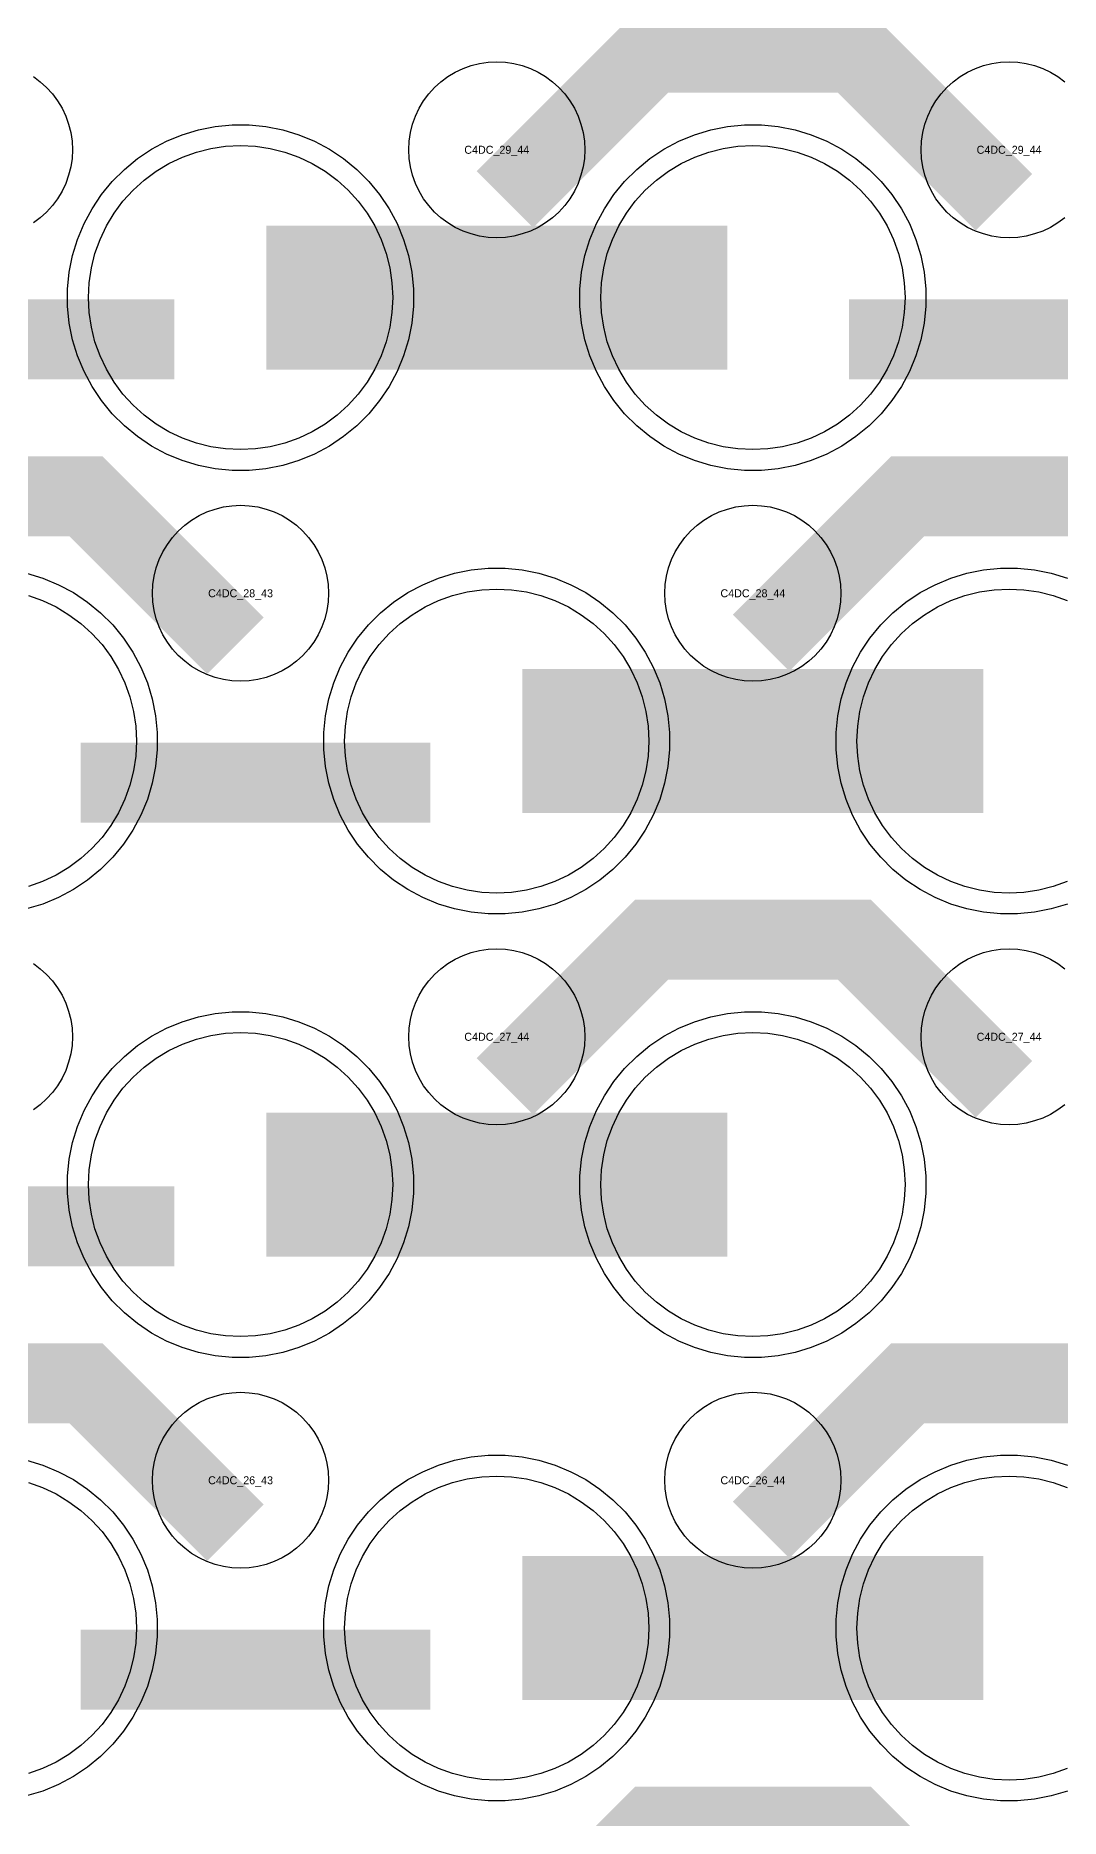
# Model space of a CAD drawing. Extents: x -11880 to 11880, y -14992 to 14992.
# Drawn here: x 1936 to 2256, y -11296 to -10739 of the extents above; entities that cross this region are included whole.
import ezdxf
from ezdxf.enums import TextEntityAlignment as Align

# ---------------------------------------------------------------- set-up
doc = ezdxf.new("R2010")
doc.units = 0
doc.header["$MEASUREMENT"] = 0
for name, color, linetype in [('GDS_775_DT_237', 138, 'CONTINUOUS'), ('RDL1_FS', 34, 'CONTINUOUS'), ('RDL_BS', 160, 'CONTINUOUS')]:
    doc.layers.add(name, color=color, linetype=linetype)

msp = doc.modelspace()

# ---------------------------------------------------------------- linework, layer by layer
at = {"layer": 'RDL1_FS'}
for points in [[(2000, -10868.714), (1995.343, -10868.485), (1990.732, -10867.801), (1986.209, -10866.669), (1981.819, -10865.097), (1977.605, -10863.105), (1973.605, -10860.707), (1969.86, -10857.929), (1966.406, -10854.799), (1963.276, -10851.345), (1960.498, -10847.6), (1958.1, -10843.6), (1956.108, -10839.386), (1954.536, -10834.996), (1953.404, -10830.473), (1952.72, -10825.862), (1952.491, -10821.205), (1952.72, -10816.548), (1953.404, -10811.937), (1954.536, -10807.414), (1956.108, -10803.024), (1958.1, -10798.81), (1960.498, -10794.81), (1963.276, -10791.065), (1966.406, -10787.611), (1969.86, -10784.481), (1973.605, -10781.703), (1977.605, -10779.305), (1981.819, -10777.313), (1986.209, -10775.741), (1990.732, -10774.609), (1995.343, -10773.925), (2000, -10773.696), (2004.657, -10773.925), (2009.268, -10774.609), (2013.791, -10775.741), (2018.181, -10777.313), (2022.395, -10779.305), (2026.395, -10781.703), (2030.14, -10784.481), (2033.594, -10787.611), (2036.724, -10791.065), (2039.502, -10794.81), (2041.9, -10798.81), (2043.892, -10803.024), (2045.464, -10807.414), (2046.596, -10811.937), (2047.28, -10816.548), (2047.509, -10821.205), (2047.28, -10825.862), (2046.596, -10830.473), (2045.464, -10834.996), (2043.892, -10839.386), (2041.9, -10843.6), (2039.502, -10847.6), (2036.724, -10851.345), (2033.594, -10854.799), (2030.14, -10857.929), (2026.395, -10860.707), (2022.395, -10863.105), (2018.181, -10865.097), (2013.791, -10866.669), (2009.268, -10867.801), (2004.657, -10868.485)], [(2160, -10868.714), (2155.343, -10868.485), (2150.732, -10867.801), (2146.209, -10866.669), (2141.819, -10865.097), (2137.605, -10863.105), (2133.605, -10860.707), (2129.86, -10857.929), (2126.406, -10854.799), (2123.276, -10851.345), (2120.498, -10847.6), (2118.1, -10843.6), (2116.108, -10839.386), (2114.536, -10834.996), (2113.404, -10830.473), (2112.72, -10825.862), (2112.491, -10821.205), (2112.72, -10816.548), (2113.404, -10811.937), (2114.536, -10807.414), (2116.108, -10803.024), (2118.1, -10798.81), (2120.498, -10794.81), (2123.276, -10791.065), (2126.406, -10787.611), (2129.86, -10784.481), (2133.605, -10781.703), (2137.605, -10779.305), (2141.819, -10777.313), (2146.209, -10775.741), (2150.732, -10774.609), (2155.343, -10773.925), (2160, -10773.696), (2164.657, -10773.925), (2169.268, -10774.609), (2173.791, -10775.741), (2178.181, -10777.313), (2182.395, -10779.305), (2186.395, -10781.703), (2190.14, -10784.481), (2193.594, -10787.611), (2196.724, -10791.065), (2199.502, -10794.81), (2201.9, -10798.81), (2203.892, -10803.024), (2205.464, -10807.414), (2206.596, -10811.937), (2207.28, -10816.548), (2207.509, -10821.205), (2207.28, -10825.862), (2206.596, -10830.473), (2205.464, -10834.996), (2203.892, -10839.386), (2201.9, -10843.6), (2199.502, -10847.6), (2196.724, -10851.345), (2193.594, -10854.799), (2190.14, -10857.929), (2186.395, -10860.707), (2182.395, -10863.105), (2178.181, -10865.097), (2173.791, -10866.669), (2169.268, -10867.801), (2164.657, -10868.485)], [(2080, -11007.279), (2075.343, -11007.05), (2070.732, -11006.366), (2066.209, -11005.234), (2061.819, -11003.662), (2057.605, -11001.67), (2053.605, -10999.272), (2049.86, -10996.494), (2046.406, -10993.364), (2043.276, -10989.91), (2040.498, -10986.165), (2038.1, -10982.165), (2036.108, -10977.951), (2034.536, -10973.561), (2033.404, -10969.038), (2032.72, -10964.427), (2032.491, -10959.77), (2032.72, -10955.113), (2033.404, -10950.502), (2034.536, -10945.979), (2036.108, -10941.589), (2038.1, -10937.375), (2040.498, -10933.375), (2043.276, -10929.63), (2046.406, -10926.176), (2049.86, -10923.046), (2053.605, -10920.268), (2057.605, -10917.87), (2061.819, -10915.878), (2066.209, -10914.306), (2070.732, -10913.174), (2075.343, -10912.49), (2080, -10912.261), (2084.657, -10912.49), (2089.268, -10913.174), (2093.791, -10914.306), (2098.181, -10915.878), (2102.395, -10917.87), (2106.395, -10920.268), (2110.14, -10923.046), (2113.594, -10926.176), (2116.724, -10929.63), (2119.502, -10933.375), (2121.9, -10937.375), (2123.892, -10941.589), (2125.464, -10945.979), (2126.596, -10950.502), (2127.28, -10955.113), (2127.509, -10959.77), (2127.28, -10964.427), (2126.596, -10969.038), (2125.464, -10973.561), (2123.892, -10977.951), (2121.9, -10982.165), (2119.502, -10986.165), (2116.724, -10989.91), (2113.594, -10993.364), (2110.14, -10996.494), (2106.395, -10999.272), (2102.395, -11001.67), (2098.181, -11003.662), (2093.791, -11005.234), (2089.268, -11006.366), (2084.657, -11007.05)], [(2000, -11145.844), (1995.343, -11145.615), (1990.732, -11144.931), (1986.209, -11143.799), (1981.819, -11142.227), (1977.605, -11140.235), (1973.605, -11137.837), (1969.86, -11135.059), (1966.406, -11131.929), (1963.276, -11128.475), (1960.498, -11124.73), (1958.1, -11120.73), (1956.108, -11116.516), (1954.536, -11112.126), (1953.404, -11107.603), (1952.72, -11102.992), (1952.491, -11098.335), (1952.72, -11093.678), (1953.404, -11089.067), (1954.536, -11084.544), (1956.108, -11080.154), (1958.1, -11075.94), (1960.498, -11071.94), (1963.276, -11068.195), (1966.406, -11064.741), (1969.86, -11061.611), (1973.605, -11058.833), (1977.605, -11056.435), (1981.819, -11054.443), (1986.209, -11052.871), (1990.732, -11051.739), (1995.343, -11051.055), (2000, -11050.826), (2004.657, -11051.055), (2009.268, -11051.739), (2013.791, -11052.871), (2018.181, -11054.443), (2022.395, -11056.435), (2026.395, -11058.833), (2030.14, -11061.611), (2033.594, -11064.741), (2036.724, -11068.195), (2039.502, -11071.94), (2041.9, -11075.94), (2043.892, -11080.154), (2045.464, -11084.544), (2046.596, -11089.067), (2047.28, -11093.678), (2047.509, -11098.335), (2047.28, -11102.992), (2046.596, -11107.603), (2045.464, -11112.126), (2043.892, -11116.516), (2041.9, -11120.73), (2039.502, -11124.73), (2036.724, -11128.475), (2033.594, -11131.929), (2030.14, -11135.059), (2026.395, -11137.837), (2022.395, -11140.235), (2018.181, -11142.227), (2013.791, -11143.799), (2009.268, -11144.931), (2004.657, -11145.615)], [(2160, -11145.844), (2155.343, -11145.615), (2150.732, -11144.931), (2146.209, -11143.799), (2141.819, -11142.227), (2137.605, -11140.235), (2133.605, -11137.837), (2129.86, -11135.059), (2126.406, -11131.929), (2123.276, -11128.475), (2120.498, -11124.73), (2118.1, -11120.73), (2116.108, -11116.516), (2114.536, -11112.126), (2113.404, -11107.603), (2112.72, -11102.992), (2112.491, -11098.335), (2112.72, -11093.678), (2113.404, -11089.067), (2114.536, -11084.544), (2116.108, -11080.154), (2118.1, -11075.94), (2120.498, -11071.94), (2123.276, -11068.195), (2126.406, -11064.741), (2129.86, -11061.611), (2133.605, -11058.833), (2137.605, -11056.435), (2141.819, -11054.443), (2146.209, -11052.871), (2150.732, -11051.739), (2155.343, -11051.055), (2160, -11050.826), (2164.657, -11051.055), (2169.268, -11051.739), (2173.791, -11052.871), (2178.181, -11054.443), (2182.395, -11056.435), (2186.395, -11058.833), (2190.14, -11061.611), (2193.594, -11064.741), (2196.724, -11068.195), (2199.502, -11071.94), (2201.9, -11075.94), (2203.892, -11080.154), (2205.464, -11084.544), (2206.596, -11089.067), (2207.28, -11093.678), (2207.509, -11098.335), (2207.28, -11102.992), (2206.596, -11107.603), (2205.464, -11112.126), (2203.892, -11116.516), (2201.9, -11120.73), (2199.502, -11124.73), (2196.724, -11128.475), (2193.594, -11131.929), (2190.14, -11135.059), (2186.395, -11137.837), (2182.395, -11140.235), (2178.181, -11142.227), (2173.791, -11143.799), (2169.268, -11144.931), (2164.657, -11145.615)], [(2080, -11284.409), (2075.343, -11284.18), (2070.732, -11283.496), (2066.209, -11282.364), (2061.819, -11280.792), (2057.605, -11278.8), (2053.605, -11276.402), (2049.86, -11273.624), (2046.406, -11270.494), (2043.276, -11267.04), (2040.498, -11263.295), (2038.1, -11259.295), (2036.108, -11255.081), (2034.536, -11250.691), (2033.404, -11246.168), (2032.72, -11241.557), (2032.491, -11236.9), (2032.72, -11232.243), (2033.404, -11227.632), (2034.536, -11223.109), (2036.108, -11218.719), (2038.1, -11214.505), (2040.498, -11210.505), (2043.276, -11206.76), (2046.406, -11203.306), (2049.86, -11200.176), (2053.605, -11197.398), (2057.605, -11195), (2061.819, -11193.008), (2066.209, -11191.436), (2070.732, -11190.304), (2075.343, -11189.62), (2080, -11189.391), (2084.657, -11189.62), (2089.268, -11190.304), (2093.791, -11191.436), (2098.181, -11193.008), (2102.395, -11195), (2106.395, -11197.398), (2110.14, -11200.176), (2113.594, -11203.306), (2116.724, -11206.76), (2119.502, -11210.505), (2121.9, -11214.505), (2123.892, -11218.719), (2125.464, -11223.109), (2126.596, -11227.632), (2127.28, -11232.243), (2127.509, -11236.9), (2127.28, -11241.557), (2126.596, -11246.168), (2125.464, -11250.691), (2123.892, -11255.081), (2121.9, -11259.295), (2119.502, -11263.295), (2116.724, -11267.04), (2113.594, -11270.494), (2110.14, -11273.624), (2106.395, -11276.402), (2102.395, -11278.8), (2098.181, -11280.792), (2093.791, -11282.364), (2089.268, -11283.496), (2084.657, -11284.18)]]:
    msp.add_lwpolyline(points, close=True, dxfattribs=at)
for points in [[(2008.002, -10821.205, 45, 45, 0), (2080.002, -10821.205, 45, 45, 0)], [(2080.002, -10821.205, 45, 45, 0), (2152.002, -10821.205, 45, 45, 0)], [(2088.002, -10959.77, 45, 45, 0), (2160.002, -10959.77, 45, 45, 0)], [(2160.002, -10959.77, 45, 45, 0), (2232.002, -10959.77, 45, 45, 0)], [(2008.002, -11098.335, 45, 45, 0), (2080.002, -11098.335, 45, 45, 0)], [(2080.002, -11098.335, 45, 45, 0), (2152.002, -11098.335, 45, 45, 0)], [(2088.002, -11236.9, 45, 45, 0), (2160.002, -11236.9, 45, 45, 0)], [(2160.002, -11236.9, 45, 45, 0), (2232.002, -11236.9, 45, 45, 0)]]:
    msp.add_lwpolyline(points, format="xyseb", dxfattribs=at)
for points in [[(1933.791, -10914.306), (1938.181, -10915.878), (1942.395, -10917.87), (1946.395, -10920.268), (1950.14, -10923.046), (1953.594, -10926.176), (1956.724, -10929.63), (1959.502, -10933.375), (1961.9, -10937.375), (1963.892, -10941.589), (1965.464, -10945.979), (1966.596, -10950.502), (1967.28, -10955.113), (1967.509, -10959.77), (1967.28, -10964.427), (1966.596, -10969.038), (1965.464, -10973.561), (1963.892, -10977.951), (1961.9, -10982.165), (1959.502, -10986.165), (1956.724, -10989.91), (1953.594, -10993.364), (1950.14, -10996.494), (1946.395, -10999.272), (1942.395, -11001.67), (1938.181, -11003.662), (1933.791, -11005.234)], [(2258.181, -11003.662), (2253.791, -11005.234), (2249.268, -11006.366), (2244.657, -11007.05), (2240, -11007.279), (2235.343, -11007.05), (2230.732, -11006.366), (2226.209, -11005.234), (2221.819, -11003.662), (2217.605, -11001.67), (2213.605, -10999.272), (2209.86, -10996.494), (2206.406, -10993.364), (2203.276, -10989.91), (2200.498, -10986.165), (2198.1, -10982.165), (2196.108, -10977.951), (2194.536, -10973.561), (2193.404, -10969.038), (2192.72, -10964.427), (2192.491, -10959.77), (2192.72, -10955.113), (2193.404, -10950.502), (2194.536, -10945.979), (2196.108, -10941.589), (2198.1, -10937.375), (2200.498, -10933.375), (2203.276, -10929.63), (2206.406, -10926.176), (2209.86, -10923.046), (2213.605, -10920.268), (2217.605, -10917.87), (2221.819, -10915.878), (2226.209, -10914.306), (2230.732, -10913.174), (2235.343, -10912.49), (2240, -10912.261), (2244.657, -10912.49), (2249.268, -10913.174), (2253.791, -10914.306), (2258.181, -10915.878)], [(2258.181, -11280.792), (2253.791, -11282.364), (2249.268, -11283.496), (2244.657, -11284.18), (2240, -11284.409), (2235.343, -11284.18), (2230.732, -11283.496), (2226.209, -11282.364), (2221.819, -11280.792), (2217.605, -11278.8), (2213.605, -11276.402), (2209.86, -11273.624), (2206.406, -11270.494), (2203.276, -11267.04), (2200.498, -11263.295), (2198.1, -11259.295), (2196.108, -11255.081), (2194.536, -11250.691), (2193.404, -11246.168), (2192.72, -11241.557), (2192.491, -11236.9), (2192.72, -11232.243), (2193.404, -11227.632), (2194.536, -11223.109), (2196.108, -11218.719), (2198.1, -11214.505), (2200.498, -11210.505), (2203.276, -11206.76), (2206.406, -11203.306), (2209.86, -11200.176), (2213.605, -11197.398), (2217.605, -11195), (2221.819, -11193.008), (2226.209, -11191.436), (2230.732, -11190.304), (2235.343, -11189.62), (2240, -11189.391), (2244.657, -11189.62), (2249.268, -11190.304), (2253.791, -11191.436), (2258.181, -11193.008)], [(1933.791, -11191.436), (1938.181, -11193.008), (1942.395, -11195), (1946.395, -11197.398), (1950.14, -11200.176), (1953.594, -11203.306), (1956.724, -11206.76), (1959.502, -11210.505), (1961.9, -11214.505), (1963.892, -11218.719), (1965.464, -11223.109), (1966.596, -11227.632), (1967.28, -11232.243), (1967.509, -11236.9), (1967.28, -11241.557), (1966.596, -11246.168), (1965.464, -11250.691), (1963.892, -11255.081), (1961.9, -11259.295), (1959.502, -11263.295), (1956.724, -11267.04), (1953.594, -11270.494), (1950.14, -11273.624), (1946.395, -11276.402), (1942.395, -11278.8), (1938.181, -11280.792), (1933.791, -11282.364)]]:
    msp.add_lwpolyline(points, dxfattribs=at)
at = {"layer": 'RDL_BS'}
for points in [[(2082.562, -10790.519, 25, 25, 0), (2128.377, -10744.704, 25, 25, 0), (2161.93, -10744.704, 25, 25, 0)], [(2238.401, -10791.418, 25, 25, 0), (2191.687, -10744.704, 25, 25, 0), (2161.929, -10744.704, 25, 25, 0)], [(1870.016, -10834.218, 25, 25, 0), (1979.281, -10834.218, 25, 25, 0)], [(2190.016, -10834.218, 25, 25, 0), (2299.281, -10834.218, 25, 25, 0)], [(1998.401, -10929.983, 25, 25, 0), (1951.687, -10883.269, 25, 25, 0), (1921.929, -10883.269, 25, 25, 0)], [(2162.562, -10929.084, 25, 25, 0), (2208.377, -10883.269, 25, 25, 0), (2241.93, -10883.269, 25, 25, 0)], [(2318.401, -10929.983, 25, 25, 0), (2271.687, -10883.269, 25, 25, 0), (2241.929, -10883.269, 25, 25, 0)], [(1950.016, -10972.783, 25, 25, 0), (2059.281, -10972.783, 25, 25, 0)], [(2082.562, -11067.649, 25, 25, 0), (2128.377, -11021.834, 25, 25, 0), (2161.93, -11021.834, 25, 25, 0)], [(2238.401, -11068.548, 25, 25, 0), (2191.687, -11021.834, 25, 25, 0), (2161.929, -11021.834, 25, 25, 0)], [(1870.016, -11111.348, 25, 25, 0), (1979.281, -11111.348, 25, 25, 0)], [(1998.401, -11207.113, 25, 25, 0), (1951.687, -11160.399, 25, 25, 0), (1921.929, -11160.399, 25, 25, 0)], [(2162.562, -11206.214, 25, 25, 0), (2208.377, -11160.399, 25, 25, 0), (2241.93, -11160.399, 25, 25, 0)], [(2318.401, -11207.113, 25, 25, 0), (2271.687, -11160.399, 25, 25, 0), (2241.929, -11160.399, 25, 25, 0)], [(1950.016, -11249.913, 25, 25, 0), (2059.281, -11249.913, 25, 25, 0)], [(2082.562, -11344.774, 25, 25, 0), (2128.377, -11298.959, 25, 25, 0), (2161.93, -11298.959, 25, 25, 0)], [(2238.401, -11345.673, 25, 25, 0), (2191.687, -11298.959, 25, 25, 0), (2161.929, -11298.959, 25, 25, 0)]]:
    msp.add_lwpolyline(points, format="xyseb", dxfattribs=at)
for points in [[(2080, -10802.511), (2077.307, -10802.379), (2074.635, -10801.983), (2072.016, -10801.326), (2069.481, -10800.419), (2067.044, -10799.267), (2064.72, -10797.874), (2062.557, -10796.271), (2060.558, -10794.459), (2058.746, -10792.46), (2057.143, -10790.297), (2055.75, -10787.973), (2054.598, -10785.536), (2053.691, -10783.001), (2053.034, -10780.382), (2052.638, -10777.71), (2052.506, -10775.017), (2052.638, -10772.324), (2053.034, -10769.652), (2053.691, -10767.033), (2054.598, -10764.498), (2055.75, -10762.061), (2057.143, -10759.737), (2058.746, -10757.574), (2060.558, -10755.575), (2062.557, -10753.763), (2064.72, -10752.16), (2067.044, -10750.767), (2069.481, -10749.615), (2072.016, -10748.708), (2074.635, -10748.051), (2077.307, -10747.655), (2080, -10747.523), (2082.693, -10747.655), (2085.365, -10748.051), (2087.984, -10748.708), (2090.519, -10749.615), (2092.956, -10750.767), (2095.28, -10752.16), (2097.443, -10753.763), (2099.442, -10755.575), (2101.254, -10757.574), (2102.857, -10759.737), (2104.25, -10762.061), (2105.402, -10764.498), (2106.309, -10767.033), (2106.966, -10769.652), (2107.362, -10772.324), (2107.494, -10775.017), (2107.362, -10777.71), (2106.966, -10780.382), (2106.309, -10783.001), (2105.402, -10785.536), (2104.25, -10787.973), (2102.857, -10790.297), (2101.254, -10792.46), (2099.442, -10794.459), (2097.443, -10796.271), (2095.28, -10797.874), (2092.956, -10799.267), (2090.519, -10800.419), (2087.984, -10801.326), (2085.365, -10801.983), (2082.693, -10802.379)], [(1997.356, -10875.205), (1992.062, -10874.688), (1986.835, -10873.642), (1981.795, -10872.111), (1976.885, -10870.08), (1972.223, -10867.588), (1967.809, -10864.641), (1963.708, -10861.279), (1959.926, -10857.497), (1956.564, -10853.396), (1953.617, -10848.982), (1951.125, -10844.32), (1949.094, -10839.41), (1947.563, -10834.37), (1946.517, -10829.143), (1946, -10823.849), (1946, -10818.561), (1946.517, -10813.267), (1947.563, -10808.04), (1949.094, -10803), (1951.125, -10798.09), (1953.617, -10793.428), (1956.564, -10789.014), (1959.926, -10784.913), (1963.708, -10781.131), (1967.809, -10777.769), (1972.223, -10774.822), (1976.885, -10772.33), (1981.795, -10770.299), (1986.835, -10768.768), (1992.062, -10767.722), (1997.356, -10767.205), (2002.644, -10767.205), (2007.938, -10767.722), (2013.165, -10768.768), (2018.205, -10770.299), (2023.115, -10772.33), (2027.777, -10774.822), (2032.191, -10777.769), (2036.292, -10781.131), (2040.074, -10784.913), (2043.436, -10789.014), (2046.383, -10793.428), (2048.875, -10798.09), (2050.906, -10803), (2052.437, -10808.04), (2053.483, -10813.267), (2054, -10818.561), (2054, -10823.849), (2053.483, -10829.143), (2052.437, -10834.37), (2050.906, -10839.41), (2048.875, -10844.32), (2046.383, -10848.982), (2043.436, -10853.396), (2040.074, -10857.497), (2036.292, -10861.279), (2032.191, -10864.641), (2027.777, -10867.588), (2023.115, -10870.08), (2018.205, -10872.111), (2013.165, -10873.642), (2007.938, -10874.688), (2002.644, -10875.205)], [(2157.356, -10875.205), (2152.062, -10874.688), (2146.835, -10873.642), (2141.795, -10872.111), (2136.885, -10870.08), (2132.223, -10867.588), (2127.809, -10864.641), (2123.708, -10861.279), (2119.926, -10857.497), (2116.564, -10853.396), (2113.617, -10848.982), (2111.125, -10844.32), (2109.094, -10839.41), (2107.563, -10834.37), (2106.517, -10829.143), (2106, -10823.849), (2106, -10818.561), (2106.517, -10813.267), (2107.563, -10808.04), (2109.094, -10803), (2111.125, -10798.09), (2113.617, -10793.428), (2116.564, -10789.014), (2119.926, -10784.913), (2123.708, -10781.131), (2127.809, -10777.769), (2132.223, -10774.822), (2136.885, -10772.33), (2141.795, -10770.299), (2146.835, -10768.768), (2152.062, -10767.722), (2157.356, -10767.205), (2162.644, -10767.205), (2167.938, -10767.722), (2173.165, -10768.768), (2178.205, -10770.299), (2183.115, -10772.33), (2187.777, -10774.822), (2192.191, -10777.769), (2196.292, -10781.131), (2200.074, -10784.913), (2203.436, -10789.014), (2206.383, -10793.428), (2208.875, -10798.09), (2210.906, -10803), (2212.437, -10808.04), (2213.483, -10813.267), (2214, -10818.561), (2214, -10823.849), (2213.483, -10829.143), (2212.437, -10834.37), (2210.906, -10839.41), (2208.875, -10844.32), (2206.383, -10848.982), (2203.436, -10853.396), (2200.074, -10857.497), (2196.292, -10861.279), (2192.191, -10864.641), (2187.777, -10867.588), (2183.115, -10870.08), (2178.205, -10872.111), (2173.165, -10873.642), (2167.938, -10874.688), (2162.644, -10875.205)], [(2000, -10941.076), (1997.307, -10940.944), (1994.635, -10940.548), (1992.016, -10939.891), (1989.481, -10938.984), (1987.044, -10937.832), (1984.72, -10936.439), (1982.557, -10934.836), (1980.558, -10933.024), (1978.746, -10931.025), (1977.143, -10928.862), (1975.75, -10926.538), (1974.598, -10924.101), (1973.691, -10921.566), (1973.034, -10918.947), (1972.638, -10916.275), (1972.506, -10913.582), (1972.638, -10910.889), (1973.034, -10908.217), (1973.691, -10905.598), (1974.598, -10903.063), (1975.75, -10900.626), (1977.143, -10898.302), (1978.746, -10896.139), (1980.558, -10894.14), (1982.557, -10892.328), (1984.72, -10890.725), (1987.044, -10889.332), (1989.481, -10888.18), (1992.016, -10887.273), (1994.635, -10886.616), (1997.307, -10886.22), (2000, -10886.088), (2002.693, -10886.22), (2005.365, -10886.616), (2007.984, -10887.273), (2010.519, -10888.18), (2012.956, -10889.332), (2015.28, -10890.725), (2017.443, -10892.328), (2019.442, -10894.14), (2021.254, -10896.139), (2022.857, -10898.302), (2024.25, -10900.626), (2025.402, -10903.063), (2026.309, -10905.598), (2026.966, -10908.217), (2027.362, -10910.889), (2027.494, -10913.582), (2027.362, -10916.275), (2026.966, -10918.947), (2026.309, -10921.566), (2025.402, -10924.101), (2024.25, -10926.538), (2022.857, -10928.862), (2021.254, -10931.025), (2019.442, -10933.024), (2017.443, -10934.836), (2015.28, -10936.439), (2012.956, -10937.832), (2010.519, -10938.984), (2007.984, -10939.891), (2005.365, -10940.548), (2002.693, -10940.944)], [(2160, -10941.076), (2157.307, -10940.944), (2154.635, -10940.548), (2152.016, -10939.891), (2149.481, -10938.984), (2147.044, -10937.832), (2144.72, -10936.439), (2142.557, -10934.836), (2140.558, -10933.024), (2138.746, -10931.025), (2137.143, -10928.862), (2135.75, -10926.538), (2134.598, -10924.101), (2133.691, -10921.566), (2133.034, -10918.947), (2132.638, -10916.275), (2132.506, -10913.582), (2132.638, -10910.889), (2133.034, -10908.217), (2133.691, -10905.598), (2134.598, -10903.063), (2135.75, -10900.626), (2137.143, -10898.302), (2138.746, -10896.139), (2140.558, -10894.14), (2142.557, -10892.328), (2144.72, -10890.725), (2147.044, -10889.332), (2149.481, -10888.18), (2152.016, -10887.273), (2154.635, -10886.616), (2157.307, -10886.22), (2160, -10886.088), (2162.693, -10886.22), (2165.365, -10886.616), (2167.984, -10887.273), (2170.519, -10888.18), (2172.956, -10889.332), (2175.28, -10890.725), (2177.443, -10892.328), (2179.442, -10894.14), (2181.254, -10896.139), (2182.857, -10898.302), (2184.25, -10900.626), (2185.402, -10903.063), (2186.309, -10905.598), (2186.966, -10908.217), (2187.362, -10910.889), (2187.494, -10913.582), (2187.362, -10916.275), (2186.966, -10918.947), (2186.309, -10921.566), (2185.402, -10924.101), (2184.25, -10926.538), (2182.857, -10928.862), (2181.254, -10931.025), (2179.442, -10933.024), (2177.443, -10934.836), (2175.28, -10936.439), (2172.956, -10937.832), (2170.519, -10938.984), (2167.984, -10939.891), (2165.365, -10940.548), (2162.693, -10940.944)], [(2077.356, -11013.77), (2072.062, -11013.253), (2066.835, -11012.207), (2061.795, -11010.676), (2056.885, -11008.645), (2052.223, -11006.153), (2047.809, -11003.206), (2043.708, -10999.844), (2039.926, -10996.062), (2036.564, -10991.961), (2033.617, -10987.547), (2031.125, -10982.885), (2029.094, -10977.975), (2027.563, -10972.935), (2026.517, -10967.708), (2026, -10962.414), (2026, -10957.126), (2026.517, -10951.832), (2027.563, -10946.605), (2029.094, -10941.565), (2031.125, -10936.655), (2033.617, -10931.993), (2036.564, -10927.579), (2039.926, -10923.478), (2043.708, -10919.696), (2047.809, -10916.334), (2052.223, -10913.387), (2056.885, -10910.895), (2061.795, -10908.864), (2066.835, -10907.333), (2072.062, -10906.287), (2077.356, -10905.77), (2082.644, -10905.77), (2087.938, -10906.287), (2093.165, -10907.333), (2098.205, -10908.864), (2103.115, -10910.895), (2107.777, -10913.387), (2112.191, -10916.334), (2116.292, -10919.696), (2120.074, -10923.478), (2123.436, -10927.579), (2126.383, -10931.993), (2128.875, -10936.655), (2130.906, -10941.565), (2132.437, -10946.605), (2133.483, -10951.832), (2134, -10957.126), (2134, -10962.414), (2133.483, -10967.708), (2132.437, -10972.935), (2130.906, -10977.975), (2128.875, -10982.885), (2126.383, -10987.547), (2123.436, -10991.961), (2120.074, -10996.062), (2116.292, -10999.844), (2112.191, -11003.206), (2107.777, -11006.153), (2103.115, -11008.645), (2098.205, -11010.676), (2093.165, -11012.207), (2087.938, -11013.253), (2082.644, -11013.77)], [(2080, -11079.641), (2077.307, -11079.509), (2074.635, -11079.113), (2072.016, -11078.456), (2069.481, -11077.549), (2067.044, -11076.397), (2064.72, -11075.004), (2062.557, -11073.401), (2060.558, -11071.589), (2058.746, -11069.59), (2057.143, -11067.427), (2055.75, -11065.103), (2054.598, -11062.666), (2053.691, -11060.131), (2053.034, -11057.512), (2052.638, -11054.84), (2052.506, -11052.147), (2052.638, -11049.454), (2053.034, -11046.782), (2053.691, -11044.163), (2054.598, -11041.628), (2055.75, -11039.191), (2057.143, -11036.867), (2058.746, -11034.704), (2060.558, -11032.705), (2062.557, -11030.893), (2064.72, -11029.29), (2067.044, -11027.897), (2069.481, -11026.745), (2072.016, -11025.838), (2074.635, -11025.181), (2077.307, -11024.785), (2080, -11024.653), (2082.693, -11024.785), (2085.365, -11025.181), (2087.984, -11025.838), (2090.519, -11026.745), (2092.956, -11027.897), (2095.28, -11029.29), (2097.443, -11030.893), (2099.442, -11032.705), (2101.254, -11034.704), (2102.857, -11036.867), (2104.25, -11039.191), (2105.402, -11041.628), (2106.309, -11044.163), (2106.966, -11046.782), (2107.362, -11049.454), (2107.494, -11052.147), (2107.362, -11054.84), (2106.966, -11057.512), (2106.309, -11060.131), (2105.402, -11062.666), (2104.25, -11065.103), (2102.857, -11067.427), (2101.254, -11069.59), (2099.442, -11071.589), (2097.443, -11073.401), (2095.28, -11075.004), (2092.956, -11076.397), (2090.519, -11077.549), (2087.984, -11078.456), (2085.365, -11079.113), (2082.693, -11079.509)], [(1997.356, -11152.335), (1992.062, -11151.818), (1986.835, -11150.772), (1981.795, -11149.241), (1976.885, -11147.21), (1972.223, -11144.718), (1967.809, -11141.771), (1963.708, -11138.409), (1959.926, -11134.627), (1956.564, -11130.526), (1953.617, -11126.112), (1951.125, -11121.45), (1949.094, -11116.54), (1947.563, -11111.5), (1946.517, -11106.273), (1946, -11100.979), (1946, -11095.691), (1946.517, -11090.397), (1947.563, -11085.17), (1949.094, -11080.13), (1951.125, -11075.22), (1953.617, -11070.558), (1956.564, -11066.144), (1959.926, -11062.043), (1963.708, -11058.261), (1967.809, -11054.899), (1972.223, -11051.952), (1976.885, -11049.46), (1981.795, -11047.429), (1986.835, -11045.898), (1992.062, -11044.852), (1997.356, -11044.335), (2002.644, -11044.335), (2007.938, -11044.852), (2013.165, -11045.898), (2018.205, -11047.429), (2023.115, -11049.46), (2027.777, -11051.952), (2032.191, -11054.899), (2036.292, -11058.261), (2040.074, -11062.043), (2043.436, -11066.144), (2046.383, -11070.558), (2048.875, -11075.22), (2050.906, -11080.13), (2052.437, -11085.17), (2053.483, -11090.397), (2054, -11095.691), (2054, -11100.979), (2053.483, -11106.273), (2052.437, -11111.5), (2050.906, -11116.54), (2048.875, -11121.45), (2046.383, -11126.112), (2043.436, -11130.526), (2040.074, -11134.627), (2036.292, -11138.409), (2032.191, -11141.771), (2027.777, -11144.718), (2023.115, -11147.21), (2018.205, -11149.241), (2013.165, -11150.772), (2007.938, -11151.818), (2002.644, -11152.335)], [(2157.356, -11152.335), (2152.062, -11151.818), (2146.835, -11150.772), (2141.795, -11149.241), (2136.885, -11147.21), (2132.223, -11144.718), (2127.809, -11141.771), (2123.708, -11138.409), (2119.926, -11134.627), (2116.564, -11130.526), (2113.617, -11126.112), (2111.125, -11121.45), (2109.094, -11116.54), (2107.563, -11111.5), (2106.517, -11106.273), (2106, -11100.979), (2106, -11095.691), (2106.517, -11090.397), (2107.563, -11085.17), (2109.094, -11080.13), (2111.125, -11075.22), (2113.617, -11070.558), (2116.564, -11066.144), (2119.926, -11062.043), (2123.708, -11058.261), (2127.809, -11054.899), (2132.223, -11051.952), (2136.885, -11049.46), (2141.795, -11047.429), (2146.835, -11045.898), (2152.062, -11044.852), (2157.356, -11044.335), (2162.644, -11044.335), (2167.938, -11044.852), (2173.165, -11045.898), (2178.205, -11047.429), (2183.115, -11049.46), (2187.777, -11051.952), (2192.191, -11054.899), (2196.292, -11058.261), (2200.074, -11062.043), (2203.436, -11066.144), (2206.383, -11070.558), (2208.875, -11075.22), (2210.906, -11080.13), (2212.437, -11085.17), (2213.483, -11090.397), (2214, -11095.691), (2214, -11100.979), (2213.483, -11106.273), (2212.437, -11111.5), (2210.906, -11116.54), (2208.875, -11121.45), (2206.383, -11126.112), (2203.436, -11130.526), (2200.074, -11134.627), (2196.292, -11138.409), (2192.191, -11141.771), (2187.777, -11144.718), (2183.115, -11147.21), (2178.205, -11149.241), (2173.165, -11150.772), (2167.938, -11151.818), (2162.644, -11152.335)], [(2000, -11218.206), (1997.307, -11218.074), (1994.635, -11217.678), (1992.016, -11217.021), (1989.481, -11216.114), (1987.044, -11214.962), (1984.72, -11213.569), (1982.557, -11211.966), (1980.558, -11210.154), (1978.746, -11208.155), (1977.143, -11205.992), (1975.75, -11203.668), (1974.598, -11201.231), (1973.691, -11198.696), (1973.034, -11196.077), (1972.638, -11193.405), (1972.506, -11190.712), (1972.638, -11188.019), (1973.034, -11185.347), (1973.691, -11182.728), (1974.598, -11180.193), (1975.75, -11177.756), (1977.143, -11175.432), (1978.746, -11173.269), (1980.558, -11171.27), (1982.557, -11169.458), (1984.72, -11167.855), (1987.044, -11166.462), (1989.481, -11165.31), (1992.016, -11164.403), (1994.635, -11163.746), (1997.307, -11163.35), (2000, -11163.218), (2002.693, -11163.35), (2005.365, -11163.746), (2007.984, -11164.403), (2010.519, -11165.31), (2012.956, -11166.462), (2015.28, -11167.855), (2017.443, -11169.458), (2019.442, -11171.27), (2021.254, -11173.269), (2022.857, -11175.432), (2024.25, -11177.756), (2025.402, -11180.193), (2026.309, -11182.728), (2026.966, -11185.347), (2027.362, -11188.019), (2027.494, -11190.712), (2027.362, -11193.405), (2026.966, -11196.077), (2026.309, -11198.696), (2025.402, -11201.231), (2024.25, -11203.668), (2022.857, -11205.992), (2021.254, -11208.155), (2019.442, -11210.154), (2017.443, -11211.966), (2015.28, -11213.569), (2012.956, -11214.962), (2010.519, -11216.114), (2007.984, -11217.021), (2005.365, -11217.678), (2002.693, -11218.074)], [(2160, -11218.206), (2157.307, -11218.074), (2154.635, -11217.678), (2152.016, -11217.021), (2149.481, -11216.114), (2147.044, -11214.962), (2144.72, -11213.569), (2142.557, -11211.966), (2140.558, -11210.154), (2138.746, -11208.155), (2137.143, -11205.992), (2135.75, -11203.668), (2134.598, -11201.231), (2133.691, -11198.696), (2133.034, -11196.077), (2132.638, -11193.405), (2132.506, -11190.712), (2132.638, -11188.019), (2133.034, -11185.347), (2133.691, -11182.728), (2134.598, -11180.193), (2135.75, -11177.756), (2137.143, -11175.432), (2138.746, -11173.269), (2140.558, -11171.27), (2142.557, -11169.458), (2144.72, -11167.855), (2147.044, -11166.462), (2149.481, -11165.31), (2152.016, -11164.403), (2154.635, -11163.746), (2157.307, -11163.35), (2160, -11163.218), (2162.693, -11163.35), (2165.365, -11163.746), (2167.984, -11164.403), (2170.519, -11165.31), (2172.956, -11166.462), (2175.28, -11167.855), (2177.443, -11169.458), (2179.442, -11171.27), (2181.254, -11173.269), (2182.857, -11175.432), (2184.25, -11177.756), (2185.402, -11180.193), (2186.309, -11182.728), (2186.966, -11185.347), (2187.362, -11188.019), (2187.494, -11190.712), (2187.362, -11193.405), (2186.966, -11196.077), (2186.309, -11198.696), (2185.402, -11201.231), (2184.25, -11203.668), (2182.857, -11205.992), (2181.254, -11208.155), (2179.442, -11210.154), (2177.443, -11211.966), (2175.28, -11213.569), (2172.956, -11214.962), (2170.519, -11216.114), (2167.984, -11217.021), (2165.365, -11217.678), (2162.693, -11218.074)], [(2077.356, -11290.9), (2072.062, -11290.383), (2066.835, -11289.337), (2061.795, -11287.806), (2056.885, -11285.775), (2052.223, -11283.283), (2047.809, -11280.336), (2043.708, -11276.974), (2039.926, -11273.192), (2036.564, -11269.091), (2033.617, -11264.677), (2031.125, -11260.015), (2029.094, -11255.105), (2027.563, -11250.065), (2026.517, -11244.838), (2026, -11239.544), (2026, -11234.256), (2026.517, -11228.962), (2027.563, -11223.735), (2029.094, -11218.695), (2031.125, -11213.785), (2033.617, -11209.123), (2036.564, -11204.709), (2039.926, -11200.608), (2043.708, -11196.826), (2047.809, -11193.464), (2052.223, -11190.517), (2056.885, -11188.025), (2061.795, -11185.994), (2066.835, -11184.463), (2072.062, -11183.417), (2077.356, -11182.9), (2082.644, -11182.9), (2087.938, -11183.417), (2093.165, -11184.463), (2098.205, -11185.994), (2103.115, -11188.025), (2107.777, -11190.517), (2112.191, -11193.464), (2116.292, -11196.826), (2120.074, -11200.608), (2123.436, -11204.709), (2126.383, -11209.123), (2128.875, -11213.785), (2130.906, -11218.695), (2132.437, -11223.735), (2133.483, -11228.962), (2134, -11234.256), (2134, -11239.544), (2133.483, -11244.838), (2132.437, -11250.065), (2130.906, -11255.105), (2128.875, -11260.015), (2126.383, -11264.677), (2123.436, -11269.091), (2120.074, -11273.192), (2116.292, -11276.974), (2112.191, -11280.336), (2107.777, -11283.283), (2103.115, -11285.775), (2098.205, -11287.806), (2093.165, -11289.337), (2087.938, -11290.383), (2082.644, -11290.9)]]:
    msp.add_lwpolyline(points, close=True, dxfattribs=at)
for points in [[(2257.443, -10796.271), (2255.28, -10797.874), (2252.956, -10799.267), (2250.519, -10800.419), (2247.984, -10801.326), (2245.365, -10801.983), (2242.693, -10802.379), (2240, -10802.511), (2237.307, -10802.379), (2234.635, -10801.983), (2232.016, -10801.326), (2229.481, -10800.419), (2227.044, -10799.267), (2224.72, -10797.874), (2222.557, -10796.271), (2220.558, -10794.459), (2218.746, -10792.46), (2217.143, -10790.297), (2215.75, -10787.973), (2214.598, -10785.536), (2213.691, -10783.001), (2213.034, -10780.382), (2212.638, -10777.71), (2212.506, -10775.017), (2212.638, -10772.324), (2213.034, -10769.652), (2213.691, -10767.033), (2214.598, -10764.498), (2215.75, -10762.061), (2217.143, -10759.737), (2218.746, -10757.574), (2220.558, -10755.575), (2222.557, -10753.763), (2224.72, -10752.16), (2227.044, -10750.767), (2229.481, -10749.615), (2232.016, -10748.708), (2234.635, -10748.051), (2237.307, -10747.655), (2240, -10747.523), (2242.693, -10747.655), (2245.365, -10748.051), (2247.984, -10748.708), (2250.519, -10749.615), (2252.956, -10750.767), (2255.28, -10752.16), (2257.443, -10753.763)], [(1935.28, -10752.16), (1937.443, -10753.763), (1939.442, -10755.575), (1941.254, -10757.574), (1942.857, -10759.737), (1944.25, -10762.061), (1945.402, -10764.498), (1946.309, -10767.033), (1946.966, -10769.652), (1947.362, -10772.324), (1947.494, -10775.017), (1947.362, -10777.71), (1946.966, -10780.382), (1946.309, -10783.001), (1945.402, -10785.536), (1944.25, -10787.973), (1942.857, -10790.297), (1941.254, -10792.46), (1939.442, -10794.459), (1937.443, -10796.271), (1935.28, -10797.874)], [(1933.165, -10907.333), (1938.205, -10908.864), (1943.115, -10910.895), (1947.777, -10913.387), (1952.191, -10916.334), (1956.292, -10919.696), (1960.074, -10923.478), (1963.436, -10927.579), (1966.383, -10931.993), (1968.875, -10936.655), (1970.906, -10941.565), (1972.437, -10946.605), (1973.483, -10951.832), (1974, -10957.126), (1974, -10962.414), (1973.483, -10967.708), (1972.437, -10972.935), (1970.906, -10977.975), (1968.875, -10982.885), (1966.383, -10987.547), (1963.436, -10991.961), (1960.074, -10996.062), (1956.292, -10999.844), (1952.191, -11003.206), (1947.777, -11006.153), (1943.115, -11008.645), (1938.205, -11010.676), (1933.165, -11012.207)], [(2258.205, -11010.676), (2253.165, -11012.207), (2247.938, -11013.253), (2242.644, -11013.77), (2237.356, -11013.77), (2232.062, -11013.253), (2226.835, -11012.207), (2221.795, -11010.676), (2216.885, -11008.645), (2212.223, -11006.153), (2207.809, -11003.206), (2203.708, -10999.844), (2199.926, -10996.062), (2196.564, -10991.961), (2193.617, -10987.547), (2191.125, -10982.885), (2189.094, -10977.975), (2187.563, -10972.935), (2186.517, -10967.708), (2186, -10962.414), (2186, -10957.126), (2186.517, -10951.832), (2187.563, -10946.605), (2189.094, -10941.565), (2191.125, -10936.655), (2193.617, -10931.993), (2196.564, -10927.579), (2199.926, -10923.478), (2203.708, -10919.696), (2207.809, -10916.334), (2212.223, -10913.387), (2216.885, -10910.895), (2221.795, -10908.864), (2226.835, -10907.333), (2232.062, -10906.287), (2237.356, -10905.77), (2242.644, -10905.77), (2247.938, -10906.287), (2253.165, -10907.333), (2258.205, -10908.864)], [(2257.443, -11073.401), (2255.28, -11075.004), (2252.956, -11076.397), (2250.519, -11077.549), (2247.984, -11078.456), (2245.365, -11079.113), (2242.693, -11079.509), (2240, -11079.641), (2237.307, -11079.509), (2234.635, -11079.113), (2232.016, -11078.456), (2229.481, -11077.549), (2227.044, -11076.397), (2224.72, -11075.004), (2222.557, -11073.401), (2220.558, -11071.589), (2218.746, -11069.59), (2217.143, -11067.427), (2215.75, -11065.103), (2214.598, -11062.666), (2213.691, -11060.131), (2213.034, -11057.512), (2212.638, -11054.84), (2212.506, -11052.147), (2212.638, -11049.454), (2213.034, -11046.782), (2213.691, -11044.163), (2214.598, -11041.628), (2215.75, -11039.191), (2217.143, -11036.867), (2218.746, -11034.704), (2220.558, -11032.705), (2222.557, -11030.893), (2224.72, -11029.29), (2227.044, -11027.897), (2229.481, -11026.745), (2232.016, -11025.838), (2234.635, -11025.181), (2237.307, -11024.785), (2240, -11024.653), (2242.693, -11024.785), (2245.365, -11025.181), (2247.984, -11025.838), (2250.519, -11026.745), (2252.956, -11027.897), (2255.28, -11029.29), (2257.443, -11030.893)], [(1935.28, -11029.29), (1937.443, -11030.893), (1939.442, -11032.705), (1941.254, -11034.704), (1942.857, -11036.867), (1944.25, -11039.191), (1945.402, -11041.628), (1946.309, -11044.163), (1946.966, -11046.782), (1947.362, -11049.454), (1947.494, -11052.147), (1947.362, -11054.84), (1946.966, -11057.512), (1946.309, -11060.131), (1945.402, -11062.666), (1944.25, -11065.103), (1942.857, -11067.427), (1941.254, -11069.59), (1939.442, -11071.589), (1937.443, -11073.401), (1935.28, -11075.004)], [(2258.205, -11287.806), (2253.165, -11289.337), (2247.938, -11290.383), (2242.644, -11290.9), (2237.356, -11290.9), (2232.062, -11290.383), (2226.835, -11289.337), (2221.795, -11287.806), (2216.885, -11285.775), (2212.223, -11283.283), (2207.809, -11280.336), (2203.708, -11276.974), (2199.926, -11273.192), (2196.564, -11269.091), (2193.617, -11264.677), (2191.125, -11260.015), (2189.094, -11255.105), (2187.563, -11250.065), (2186.517, -11244.838), (2186, -11239.544), (2186, -11234.256), (2186.517, -11228.962), (2187.563, -11223.735), (2189.094, -11218.695), (2191.125, -11213.785), (2193.617, -11209.123), (2196.564, -11204.709), (2199.926, -11200.608), (2203.708, -11196.826), (2207.809, -11193.464), (2212.223, -11190.517), (2216.885, -11188.025), (2221.795, -11185.994), (2226.835, -11184.463), (2232.062, -11183.417), (2237.356, -11182.9), (2242.644, -11182.9), (2247.938, -11183.417), (2253.165, -11184.463), (2258.205, -11185.994)], [(1933.165, -11184.463), (1938.205, -11185.994), (1943.115, -11188.025), (1947.777, -11190.517), (1952.191, -11193.464), (1956.292, -11196.826), (1960.074, -11200.608), (1963.436, -11204.709), (1966.383, -11209.123), (1968.875, -11213.785), (1970.906, -11218.695), (1972.437, -11223.735), (1973.483, -11228.962), (1974, -11234.256), (1974, -11239.544), (1973.483, -11244.838), (1972.437, -11250.065), (1970.906, -11255.105), (1968.875, -11260.015), (1966.383, -11264.677), (1963.436, -11269.091), (1960.074, -11273.192), (1956.292, -11276.974), (1952.191, -11280.336), (1947.777, -11283.283), (1943.115, -11285.775), (1938.205, -11287.806), (1933.165, -11289.337)]]:
    msp.add_lwpolyline(points, dxfattribs=at)

# ---------------------------------------------------------------- texts
at = {"layer": 'GDS_775_DT_237'}
for s, p in [('C4DC_29_44', (2080, -10775.017)), ('C4DC_29_44', (2080, -10775.017)), ('C4DC_29_44', (2240, -10775.017)), ('C4DC_29_44', (2240, -10775.017)), ('C4DC_28_43', (2000, -10913.582)), ('C4DC_28_43', (2000, -10913.582)), ('C4DC_28_44', (2160, -10913.582)), ('C4DC_28_44', (2160, -10913.582)), ('C4DC_27_44', (2080, -11052.147)), ('C4DC_27_44', (2080, -11052.147)), ('C4DC_27_44', (2240, -11052.147)), ('C4DC_27_44', (2240, -11052.147)), ('C4DC_26_43', (2000, -11190.712)), ('C4DC_26_43', (2000, -11190.712)), ('C4DC_26_44', (2160, -11190.712)), ('C4DC_26_44', (2160, -11190.712))]:
    msp.add_text(s, height=2.5, dxfattribs=at).set_placement(p, align=Align.MIDDLE_CENTER)

doc.saveas('drawing.dxf')
